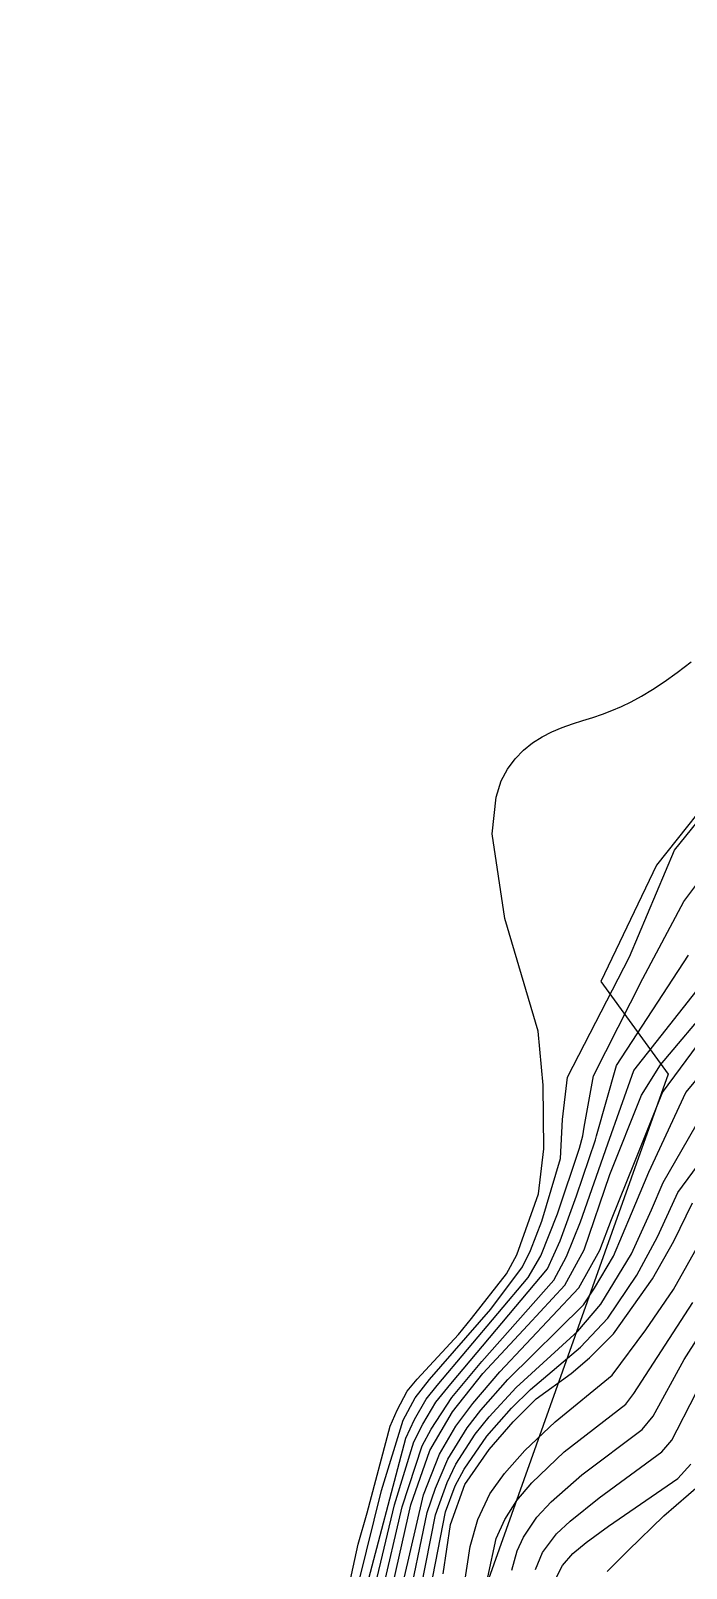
# Model space of a CAD drawing. Header units: metres. Extents: x 241192 to 243928, y 277833 to 281309.
# Drawn here: x 243421.9 to 243462.4, y 281092.9 to 281188.1 of the extents above; entities that cross this region are included whole.
import ezdxf

# ---------------------------------------------------------------- set-up
doc = ezdxf.new("R2010")
doc.units = ezdxf.units.M
for name, color, linetype in [('TERRAIN_BOUNDARY', 6, 'Continuous'), ('TERRAIN_CONTOUR_1M', 3, 'Continuous'), ('TERRAIN_CONTOUR_5M_SUPPLEMENT', 4, 'Continuous')]:
    doc.layers.add(name, color=color, linetype=linetype)

msp = doc.modelspace()

# ---------------------------------------------------------------- linework, layer by layer
at = {"layer": 'TERRAIN_BOUNDARY'}
msp.add_polyline3d([(243546.752, 281188.108, 0), (243534.671, 281185.651, 0), (243522.419, 281179.845, 0), (243506.438, 281172.271, 0), (243473.137, 281143.03, 0), (243471.37, 281141.478, 0), (243464.986, 281141.97, 0), (243460.588, 281136.439, 0), (243457.141, 281129.23, 0), (243461.316, 281123.498, 0), (243446.601, 281082.142, 0), (243428.743, 281053.55, 0), (243421.85, 281036.166, 0)], dxfattribs=at)
at = {"layer": 'TERRAIN_CONTOUR_1M'}
for points in [[(243442.171, 281092.133, 1), (243443.571, 281097.723, 1), (243444.911, 281102.073, 1), (243445.651, 281103.463, 1), (243446.541, 281104.593, 1), (243450.331, 281108.943, 1), (243452.291, 281111.563, 1), (243452.791, 281112.583, 1), (243453.491, 281114.403, 1), (243454.643, 281118.273, 1), (243454.772, 281120.695, 1), (243455.079, 281123.303, 1), (243458.92, 281130.763, 1), (243461.7, 281137.373, 1), (243463.801, 281139.97, 1)], [(243442.481, 281091.173, 2), (243445.061, 281100.953, 2), (243445.601, 281102.123, 2), (243446.321, 281103.373, 2), (243447.001, 281104.223, 2), (243452.641, 281110.903, 2), (243453.431, 281112.243, 2), (243454.451, 281114.853, 2), (243455.811, 281118.923, 2), (243456.031, 281119.673, 2), (243456.116, 281120.207, 2), (243456.691, 281123.386, 2), (243459.731, 281129.425, 2), (243462.271, 281134.189, 2), (243465.496, 281138.485, 2)], [(243443.191, 281091.903, 3), (243444.361, 281096.833, 3), (243445.571, 281100.723, 3), (243446.121, 281101.823, 3), (243446.921, 281103.193, 3), (243447.861, 281104.333, 3), (243453.831, 281111.453, 3), (243454.631, 281113.173, 3), (243455.641, 281115.973, 3), (243456.801, 281119.433, 3), (243456.881, 281119.674, 3), (243458.115, 281124.034, 3), (243462.568, 281130.861, 3)], [(243443.591, 281091.293, 4), (243444.851, 281096.713, 4), (243446.081, 281100.483, 4), (243446.631, 281101.523, 4), (243447.911, 281103.483, 4), (243449.781, 281105.713, 4), (243454.221, 281110.753, 4), (243455.011, 281112.203, 4), (243455.891, 281114.353, 4), (243457.571, 281119.193, 4), (243459.189, 281123.73, 4), (243465.028, 281131.134, 4)], [(243444.531, 281090.403, 6), (243446.171, 281097.443, 6), (243447.151, 281099.973, 6), (243448.161, 281101.693, 6), (243449.211, 281103.113, 6), (243450.891, 281105.073, 6), (243455.771, 281110.273, 6), (243457.071, 281112.603, 6), (243457.801, 281114.493, 6), (243459.225, 281118.039, 6), (243460.96, 281122.367, 6), (243463.535, 281125.85, 6)], [(243445.121, 281090.283, 7), (243446.381, 281096.363, 7), (243446.901, 281097.863, 7), (243447.661, 281099.663, 7), (243448.861, 281101.603, 7), (243449.721, 281102.693, 7), (243451.391, 281104.593, 7), (243456.071, 281109.213, 7), (243456.751, 281110.243, 7), (243457.921, 281112.223, 7), (243459.041, 281114.863, 7), (243460.104, 281117.427, 7), (243462.412, 281122.373, 7), (243463.757, 281123.993, 7)], [(243445.701, 281090.153, 8), (243446.901, 281096.203, 8), (243447.621, 281098.213, 8), (243448.161, 281099.353, 8), (243449.371, 281101.213, 8), (243450.231, 281102.273, 8), (243451.901, 281104.103, 8), (243455.711, 281107.593, 8), (243457.131, 281109.253, 8), (243459.041, 281112.383, 8), (243460.271, 281115.103, 8), (243461.009, 281116.796, 8), (243464.223, 281122.38, 8)], [(243446.291, 281090.033, 9), (243447.531, 281096.393, 9), (243448.131, 281098.003, 9), (243448.671, 281099.043, 9), (243450.091, 281101.083, 9), (243451.601, 281102.813, 9), (243452.791, 281103.973, 9), (243455.891, 281106.593, 9), (243457.571, 281108.393, 9), (243459.371, 281111.043, 9), (243460.641, 281113.423, 9), (243461.801, 281115.943, 9), (243461.901, 281116.174, 9), (243466.487, 281122.389, 9)], [(243448.031, 281087.633, 11), (243449.061, 281094.243, 11), (243449.521, 281095.913, 11), (243450.271, 281097.503, 11), (243451.181, 281098.773, 11), (243452.441, 281100.193, 11), (243454.311, 281101.963, 11), (243457.841, 281104.863, 11), (243459.921, 281107.673, 11), (243461.631, 281110.163, 11), (243463.331, 281113.173, 11)], [(243451.631, 281092.783, 13), (243451.961, 281093.983, 13), (243452.351, 281094.833, 13), (243453.171, 281096.073, 13), (243454.061, 281097.013, 13), (243455.961, 281098.683, 13), (243459.701, 281101.493, 13), (243460.381, 281102.313, 13), (243462.291, 281105.833, 13), (243465.491, 281110.843, 13)], [(243450.141, 281092.353, 12), (243450.661, 281094.743, 12), (243451.191, 281095.933, 12), (243451.941, 281097.103, 12), (243452.871, 281098.203, 12), (243454.871, 281100.103, 12), (243458.691, 281103.063, 12), (243459.181, 281103.733, 12), (243462.841, 281109.353, 12)], [(243453.091, 281092.823, 14), (243453.531, 281093.883, 14), (243454.401, 281095.033, 14), (243455.241, 281095.823, 14), (243457.041, 281097.273, 14), (243460.921, 281100.123, 14), (243461.541, 281100.833, 14), (243461.871, 281101.473, 14), (243464.271, 281106.183, 14)], [(243457.531, 281092.713, 16), (243458.831, 281094.013, 16), (243461.041, 281096.153, 16), (243463.331, 281098.133, 16)]]:
    msp.add_polyline3d(points, dxfattribs=at)
at = {"layer": 'TERRAIN_CONTOUR_5M_SUPPLEMENT'}
for points in [[(243441.611, 281092.013, 0), (243442.111, 281094.393, 0), (243442.681, 281096.343, 0), (243444.101, 281101.693, 0), (243444.531, 281102.703, 0), (243445.161, 281103.873, 0), (243445.771, 281104.623, 0), (243448.321, 281107.383, 0), (243449.141, 281108.373, 0), (243451.301, 281111.143, 0), (243451.941, 281112.313, 0), (243453.291, 281116.083, 0), (243453.605, 281118.866, 0), (243453.566, 281122.809, 0), (243453.262, 281126.167, 0), (243451.189, 281133.147, 0), (243450.419, 281138.377, 0), (243450.666, 281140.649, 0), (243450.961, 281141.665, 0), (243451.372, 281142.384, 0), (243451.834, 281143.021, 0), (243452.348, 281143.561, 0), (243452.907, 281144.011, 0), (243453.499, 281144.385, 0), (243454.117, 281144.696, 0), (243454.749, 281144.958, 0), (243455.387, 281145.186, 0), (243456.02, 281145.393, 0), (243456.639, 281145.592, 0), (243457.238, 281145.797, 0), (243457.827, 281146.019, 0), (243458.417, 281146.271, 0), (243459.023, 281146.563, 0), (243459.657, 281146.908, 0), (243460.333, 281147.316, 0), (243461.063, 281147.798, 0), (243461.861, 281148.367, 0), (243462.735, 281149.03, 0)], [(243443.941, 281090.413, 5), (243445.371, 281096.833, 5), (243446.561, 281100.203, 5), (243447.951, 281102.593, 5), (243449.841, 281104.973, 5), (243452.621, 281107.953, 5), (243454.911, 281110.433, 5), (243456.101, 281112.613, 5), (243457.691, 281117.283, 5), (243459.661, 281122.203, 5), (243460.841, 281124.078, 5), (243464.078, 281127.919, 5)], [(243447.381, 281092.563, 10), (243447.831, 281095.623, 10), (243448.731, 281098.093, 10), (243450.221, 281100.253, 10), (243451.721, 281101.973, 10), (243453.141, 281103.393, 10), (243455.311, 281104.963, 10), (243456.431, 281105.933, 10), (243457.921, 281107.423, 10), (243460.341, 281110.823, 10), (243461.661, 281113.153, 10), (243462.821, 281115.533, 10)], [(243454.361, 281092.263, 15), (243454.761, 281093.073, 15), (243455.411, 281093.823, 15), (243456.231, 281094.503, 15), (243457.621, 281095.513, 15), (243461.911, 281098.463, 15), (243462.711, 281099.343, 15)]]:
    msp.add_polyline3d(points, dxfattribs=at)

doc.saveas('drawing.dxf')
